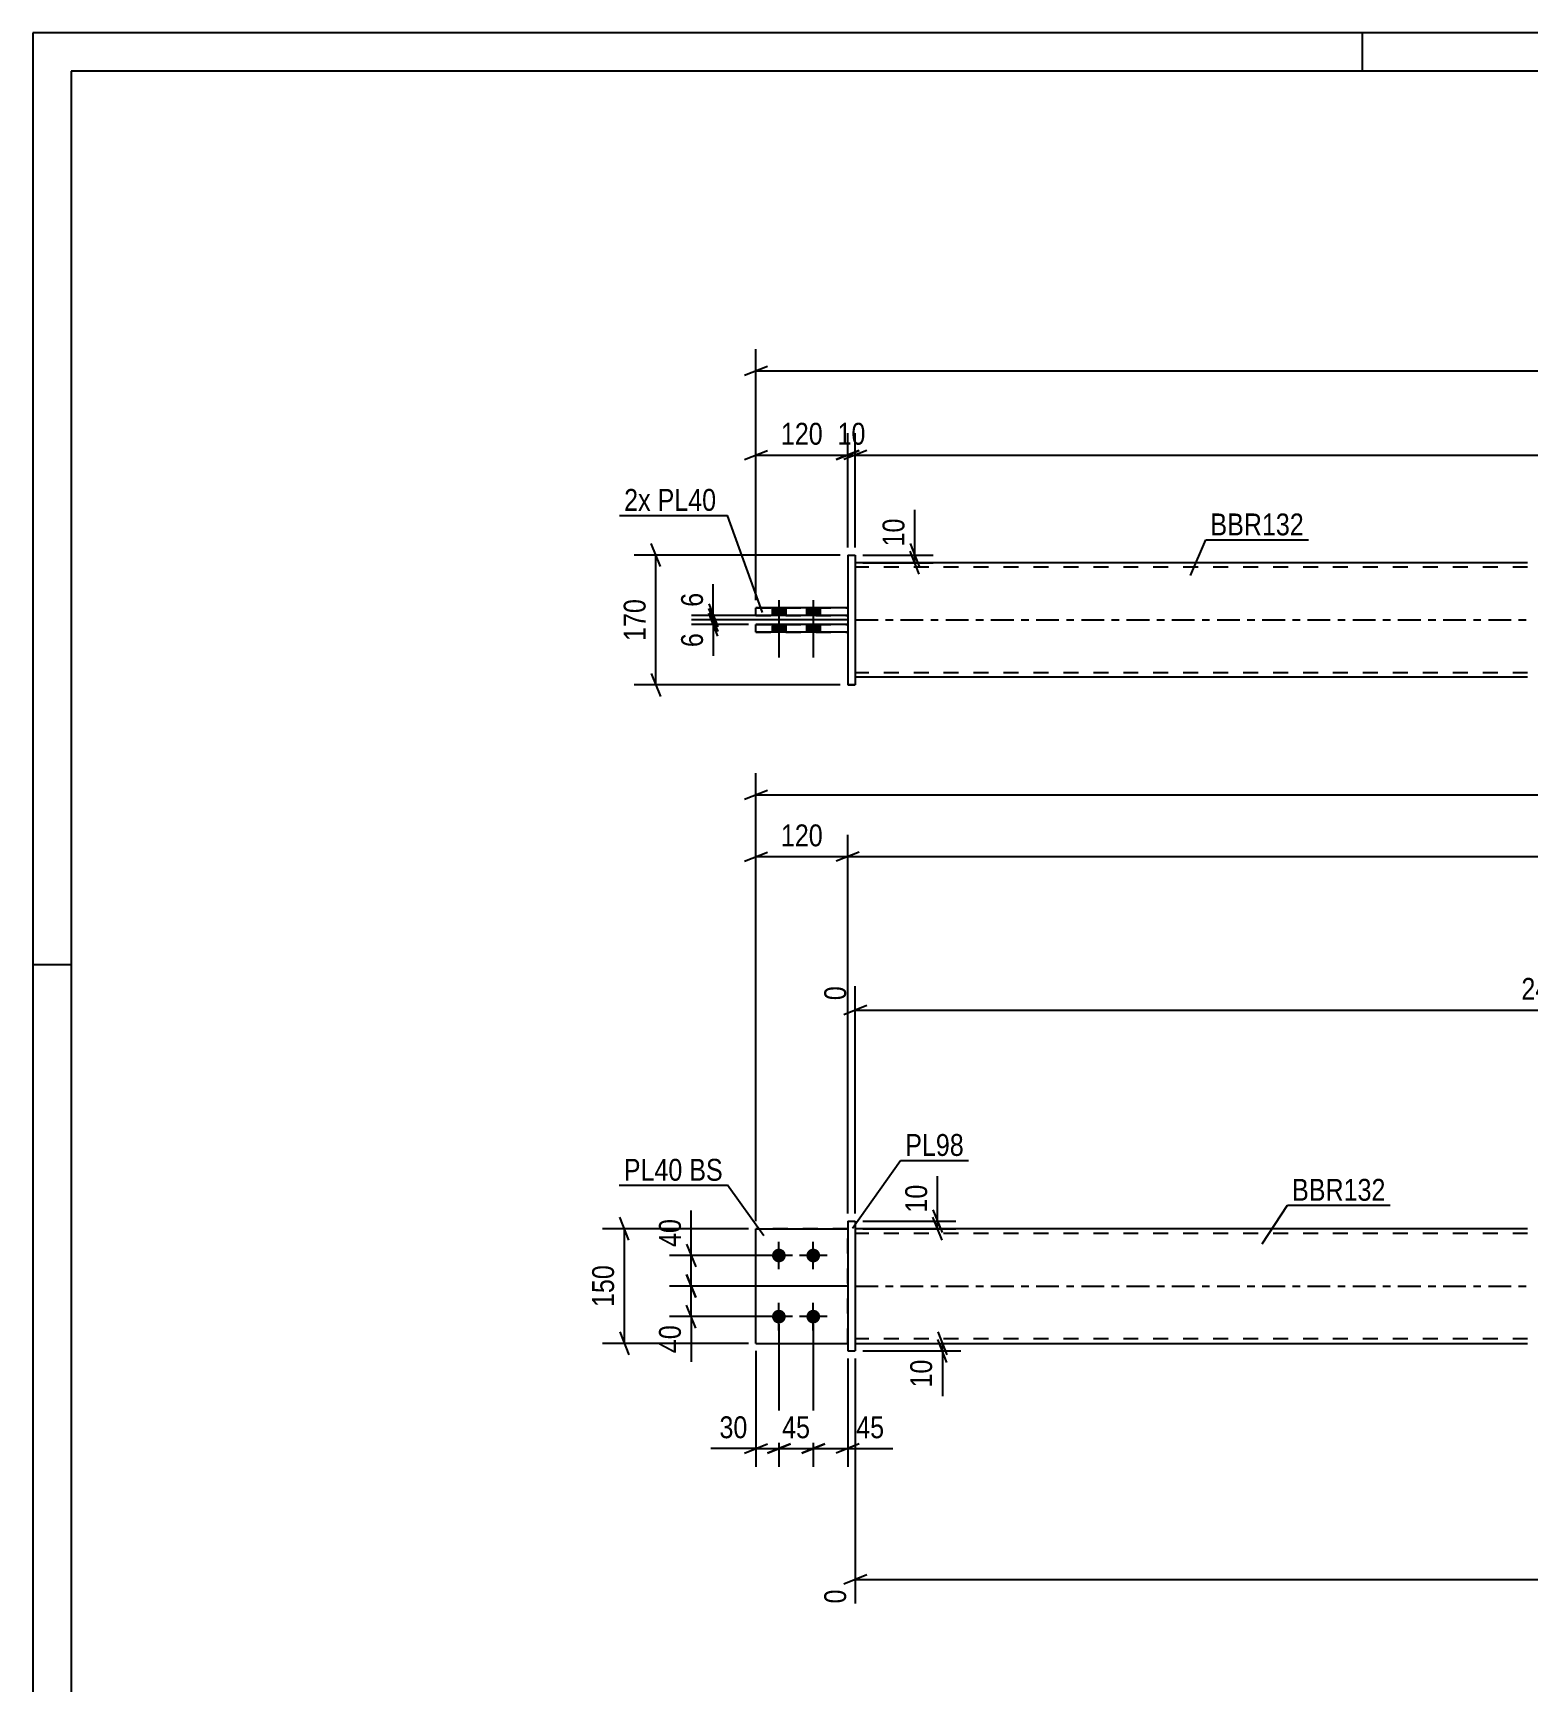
# Model space of a CAD drawing. Header units: millimetres. Extents: x 0 to 594, y 0 to 420.
# Drawn here: x 0 to 195.7, y 204.1 to 420 of the extents above; entities that cross this region are included whole.
import ezdxf

# ---------------------------------------------------------------- set-up
doc = ezdxf.new("R2010")
doc.units = ezdxf.units.MM
doc.linetypes.add('DXK_LINE_DOT2', pattern=[3.9198, 1.9599, -1.9599])
doc.linetypes.add('DXK_LINE_DOT3', pattern=[5.9187, 2.979, -0.9799, 0.9799, -0.9799])
doc.styles.add('Arial Narrow', font='ARIALN.TTF', dxfattribs={"height": 0.2})

# ---------------------------------------------------------------- blocks, each defined once
blk = doc.blocks.new('Unknown-580610800-1130')
at = {"color": 5, "linetype": 'Continuous'}
for p, q in [((594, 420), (0, 420)), ((0, 420), (0, 0)), ((174, 415), (174, 420)), ((589, 415), (5, 415)), ((5, 415), (5, 5)), ((5, 298), (0, 298))]:
    blk.add_line(p, q, dxfattribs=at)
blk = doc.blocks.new('Part-580610800-1679 - 1673')
at = {"color": 7, "linetype": 'DXK_LINE_DOT2'}
for p, q in [((94.63, 248.45), (94.63, 263.45)), ((94.63, 263.45), (106.63, 263.45)), ((106.63, 263.45), (94.63, 263.45)), ((106.63, 248.45), (106.63, 263.45)), ((94.63, 248.45), (94.63, 248.45)), ((94.63, 248.45), (106.63, 248.45)), ((94.63, 248.45), (106.63, 248.45)), ((106.63, 248.45), (106.63, 248.45))]:
    blk.add_line(p, q, dxfattribs=at)
blk = doc.blocks.new('Part-580610800-1700 - 1673')
at = {"color": 2, "linetype": 'Continuous'}
for p, q in [((195.63, 263.45), (107.63, 263.45)), ((107.63, 248.45), (195.63, 248.45))]:
    blk.add_line(p, q, dxfattribs=at)
at = {"color": 7, "linetype": 'DXK_LINE_DOT2'}
for p, q in [((107.63, 263.45), (107.63, 248.45)), ((195.63, 262.85), (107.63, 262.85)), ((195.63, 249.05), (107.63, 249.05))]:
    blk.add_line(p, q, dxfattribs=at)
at = {"color": 7, "linetype": 'DXK_LINE_DOT3'}
blk.add_line((107.63, 255.95), (195.63, 255.95), dxfattribs=at)
blk = doc.blocks.new('Part-580610800-1684 - 1673')
at = {"color": 2, "linetype": 'Continuous'}
for p, q in [((94.63, 248.45), (94.63, 263.45)), ((94.63, 263.45), (106.63, 263.45)), ((94.63, 248.45), (94.63, 248.45)), ((94.63, 248.45), (106.63, 248.45))]:
    blk.add_line(p, q, dxfattribs=at)
at = {"color": 7, "linetype": 'DXK_LINE_DOT2'}
for p, q in [((106.63, 263.45), (94.63, 263.45)), ((106.63, 248.45), (106.63, 263.45)), ((94.63, 248.45), (106.63, 248.45)), ((106.63, 248.45), (106.63, 248.45))]:
    blk.add_line(p, q, dxfattribs=at)
blk = doc.blocks.new('Bolt-580610800-1709 - 1673')
at = {"linetype": 'Continuous'}
for points in [[(97.63, 260.85), (97.81, 260.83), (97.99, 260.77), (98.16, 260.68), (98.3, 260.55), (98.41, 260.4), (98.48, 260.23), (98.52, 260.04), (98.52, 259.85), (98.48, 259.67), (98.41, 259.5), (98.3, 259.35), (98.16, 259.22), (97.99, 259.13), (97.81, 259.07), (97.63, 259.05), (97.44, 259.07), (97.26, 259.13), (97.1, 259.22), (96.96, 259.35), (96.85, 259.5), (96.77, 259.67), (96.73, 259.85), (96.73, 260.04), (96.77, 260.23), (96.85, 260.4), (96.96, 260.55), (97.1, 260.68), (97.26, 260.77), (97.44, 260.83)], [(102.13, 260.85), (102.31, 260.83), (102.49, 260.77), (102.66, 260.68), (102.8, 260.55), (102.91, 260.4), (102.98, 260.23), (103.02, 260.04), (103.02, 259.85), (102.98, 259.67), (102.91, 259.5), (102.8, 259.35), (102.66, 259.22), (102.49, 259.13), (102.31, 259.07), (102.13, 259.05), (101.94, 259.07), (101.76, 259.13), (101.6, 259.22), (101.46, 259.35), (101.35, 259.5), (101.27, 259.67), (101.23, 259.85), (101.23, 260.04), (101.27, 260.23), (101.35, 260.4), (101.46, 260.55), (101.6, 260.68), (101.76, 260.77), (101.94, 260.83)], [(97.63, 252.85), (97.81, 252.83), (97.99, 252.77), (98.16, 252.68), (98.3, 252.55), (98.41, 252.4), (98.48, 252.23), (98.52, 252.04), (98.52, 251.85), (98.48, 251.67), (98.41, 251.5), (98.3, 251.35), (98.16, 251.22), (97.99, 251.13), (97.81, 251.07), (97.63, 251.05), (97.44, 251.07), (97.26, 251.13), (97.1, 251.22), (96.96, 251.35), (96.85, 251.5), (96.77, 251.67), (96.73, 251.85), (96.73, 252.04), (96.77, 252.23), (96.85, 252.4), (96.96, 252.55), (97.1, 252.68), (97.26, 252.77), (97.44, 252.83)], [(102.13, 252.85), (102.31, 252.83), (102.49, 252.77), (102.66, 252.68), (102.8, 252.55), (102.91, 252.4), (102.98, 252.23), (103.02, 252.04), (103.02, 251.85), (102.98, 251.67), (102.91, 251.5), (102.8, 251.35), (102.66, 251.22), (102.49, 251.13), (102.31, 251.07), (102.13, 251.05), (101.94, 251.07), (101.76, 251.13), (101.6, 251.22), (101.46, 251.35), (101.35, 251.5), (101.27, 251.67), (101.23, 251.85), (101.23, 252.04), (101.27, 252.23), (101.35, 252.4), (101.46, 252.55), (101.6, 252.68), (101.76, 252.77), (101.94, 252.83)]]:
    blk.add_hatch(color=1, dxfattribs=at).paths.add_polyline_path(points)
at = {"color": 1, "linetype": 'Continuous'}
for p, q in [((97.63, 258.15), (97.63, 261.75)), ((102.13, 258.15), (102.13, 261.75)), ((99.43, 259.95), (95.83, 259.95)), ((103.93, 259.95), (100.33, 259.95)), ((97.63, 250.15), (97.63, 253.75)), ((102.13, 250.15), (102.13, 253.75)), ((99.43, 251.95), (95.83, 251.95)), ((103.93, 251.95), (100.33, 251.95))]:
    blk.add_line(p, q, dxfattribs=at)
blk = doc.blocks.new('Part-580610800-1720 - 1673')
at = {"color": 2, "linetype": 'Continuous'}
for p, q in [((106.63, 264.45), (107.63, 264.45)), ((106.63, 264.45), (106.63, 247.45)), ((107.63, 264.45), (107.63, 264.45)), ((107.63, 264.45), (107.63, 247.45)), ((106.63, 247.45), (107.63, 247.45))]:
    blk.add_line(p, q, dxfattribs=at)
at = {"color": 7, "linetype": 'DXK_LINE_DOT2'}
for p, q in [((106.63, 264.45), (107.63, 264.45)), ((106.63, 247.45), (107.63, 247.45))]:
    blk.add_line(p, q, dxfattribs=at)
blk = doc.blocks.new('Part-580610800-1418 - 1367')
at = {"color": 2, "linetype": 'Continuous'}
for p, q in [((94.63, 341.55), (94.63, 342.55)), ((106.63, 342.55), (94.63, 342.55)), ((94.63, 341.55), (94.63, 341.55)), ((106.63, 341.55), (94.63, 341.55))]:
    blk.add_line(p, q, dxfattribs=at)
at = {"color": 7, "linetype": 'DXK_LINE_DOT2'}
for p, q in [((94.63, 342.55), (106.63, 342.55)), ((94.63, 341.55), (106.63, 341.55)), ((106.63, 342.55), (106.63, 341.55))]:
    blk.add_line(p, q, dxfattribs=at)
blk = doc.blocks.new('Bolt-580610800-1370 - 1367')
at = {"linetype": 'Continuous'}
for points in [[(96.73, 343.75), (98.53, 343.75), (98.53, 344.75), (96.73, 344.75)], [(96.73, 343.75), (98.53, 343.75), (98.53, 344.75), (96.73, 344.75)], [(101.23, 343.75), (103.03, 343.75), (103.03, 344.75), (101.23, 344.75)], [(101.23, 343.75), (103.03, 343.75), (103.03, 344.75), (101.23, 344.75)], [(96.73, 341.55), (98.53, 341.55), (98.53, 342.55), (96.73, 342.55)], [(96.73, 341.55), (98.53, 341.55), (98.53, 342.55), (96.73, 342.55)], [(101.23, 341.55), (103.03, 341.55), (103.03, 342.55), (101.23, 342.55)], [(101.23, 341.55), (103.03, 341.55), (103.03, 342.55), (101.23, 342.55)]]:
    blk.add_hatch(color=1, dxfattribs=at).paths.add_polyline_path(points)
at = {"color": 1, "linetype": 'Continuous'}
for p, q in [((97.63, 345.75), (97.63, 338.25)), ((97.63, 345.75), (97.63, 338.25)), ((102.13, 345.75), (102.13, 338.25)), ((102.13, 345.75), (102.13, 338.25)), ((96.73, 344.75), (96.73, 343.75)), ((96.73, 344.75), (96.73, 343.75)), ((98.53, 344.75), (98.53, 343.75)), ((98.53, 344.75), (98.53, 343.75)), ((101.23, 344.75), (101.23, 343.75)), ((101.23, 344.75), (101.23, 343.75)), ((103.03, 344.75), (103.03, 343.75)), ((103.03, 344.75), (103.03, 343.75)), ((96.73, 342.55), (96.73, 341.55)), ((96.73, 342.55), (96.73, 341.55)), ((98.53, 342.55), (98.53, 341.55)), ((98.53, 342.55), (98.53, 341.55)), ((101.23, 342.55), (101.23, 341.55)), ((101.23, 342.55), (101.23, 341.55)), ((103.03, 342.55), (103.03, 341.55)), ((103.03, 342.55), (103.03, 341.55))]:
    blk.add_line(p, q, dxfattribs=at)
blk = doc.blocks.new('Part-580610800-1456 - 1367')
at = {"color": 2, "linetype": 'Continuous'}
for p, q in [((195.63, 350.65), (107.63, 350.65)), ((195.63, 335.65), (107.63, 335.65))]:
    blk.add_line(p, q, dxfattribs=at)
at = {"color": 7, "linetype": 'DXK_LINE_DOT2'}
for p, q in [((107.63, 350.65), (107.63, 335.65)), ((195.63, 350.05), (107.63, 350.05)), ((195.63, 336.25), (107.63, 336.25))]:
    blk.add_line(p, q, dxfattribs=at)
at = {"color": 7, "linetype": 'DXK_LINE_DOT3'}
blk.add_line((107.63, 343.15), (195.63, 343.15), dxfattribs=at)
blk = doc.blocks.new('Part-580610800-1413 - 1367')
at = {"color": 2, "linetype": 'Continuous'}
for p, q in [((94.63, 343.75), (94.63, 344.75)), ((106.63, 344.75), (94.63, 344.75)), ((94.63, 343.75), (94.63, 343.75)), ((106.63, 343.75), (94.63, 343.75))]:
    blk.add_line(p, q, dxfattribs=at)
at = {"color": 7, "linetype": 'DXK_LINE_DOT2'}
for p, q in [((94.63, 344.75), (94.63, 344.75)), ((94.63, 344.75), (106.63, 344.75)), ((94.63, 343.75), (106.63, 343.75)), ((106.63, 344.75), (106.63, 343.75))]:
    blk.add_line(p, q, dxfattribs=at)
blk = doc.blocks.new('Part-580610800-1398 - 1367')
at = {"color": 2, "linetype": 'Continuous'}
for p, q in [((106.63, 351.65), (107.63, 351.65)), ((106.63, 351.65), (106.63, 334.65)), ((107.63, 351.65), (107.63, 351.65)), ((107.63, 351.65), (107.63, 334.65)), ((107.63, 334.65), (106.63, 334.65)), ((106.63, 334.65), (106.63, 334.65))]:
    blk.add_line(p, q, dxfattribs=at)
at = {"color": 7, "linetype": 'DXK_LINE_DOT2'}
for p, q in [((106.63, 351.65), (107.63, 351.65)), ((107.63, 351.65), (107.63, 351.65)), ((106.63, 334.65), (107.63, 334.65))]:
    blk.add_line(p, q, dxfattribs=at)
blk = doc.blocks.new('StraightDimension-580610800-1891 - 1673')
at = {"color": 7, "linetype": 'Continuous'}
for p, q in [((108.63, 248.45), (121.43, 248.45)), ((118.43, 249.95), (119.63, 246.95)), ((119.63, 245.95), (118.43, 248.95)), ((119.03, 247.45), (119.03, 248.45)), ((108.63, 247.45), (121.43, 247.45))]:
    blk.add_line(p, q, dxfattribs=at)
at = {"color": 0}
blk.add_wipeout([(118.28, 246.92), (114.08, 246.92), (114.08, 242.07), (118.28, 242.07)], dxfattribs=at)
at = {"color": 7, "linetype": 'Continuous'}
blk.add_line((119.03, 247.45), (119.03, 241.54), dxfattribs=at)
blk.add_line((119.03, 247.45), (119.03, 241.54), dxfattribs=at)
at = {"color": 3, "style": 'Arial Narrow'}
blk.add_text('10', height=2.863, rotation=90.0002, dxfattribs=at).set_placement((117.68, 242.67))
blk = doc.blocks.new('StraightDimension-580610800-1827 - 1673')
at = {"color": 7, "linetype": 'Continuous'}
for p, q in [((97.63, 250.95), (97.63, 232.28)), ((94.63, 247.45), (94.63, 232.28)), ((93.13, 234.08), (96.13, 235.28)), ((94.63, 234.68), (97.63, 234.68)), ((99.13, 235.28), (96.13, 234.08))]:
    blk.add_line(p, q, dxfattribs=at)
at = {"color": 0}
blk.add_wipeout([(94.1, 235.43), (94.1, 239.63), (89.25, 239.63), (89.25, 235.43)], dxfattribs=at)
at = {"color": 7, "linetype": 'Continuous'}
blk.add_line((94.63, 234.68), (88.72, 234.68), dxfattribs=at)
blk.add_line((94.63, 234.68), (88.72, 234.68), dxfattribs=at)
at = {"color": 3, "style": 'Arial Narrow'}
blk.add_text('30', height=2.863, dxfattribs=at).set_placement((89.85, 236.03))
blk = doc.blocks.new('StraightDimension-580610800-1806 - 1673')
at = {"color": 7, "linetype": 'Continuous'}
for p, q in [((289.31, 273.99), (289.31, 300.7)), ((107.63, 265.45), (107.63, 295.21)), ((109.13, 292.68), (106.13, 291.48)), ((107.63, 292.08), (289.31, 292.08)), ((287.81, 291.48), (290.81, 292.68))]:
    blk.add_line(p, q, dxfattribs=at)
at = {"color": 0, "linetype": 'Continuous'}
for points in [[(288.71, 301.3), (284.51, 301.3), (284.51, 292.78), (288.71, 292.78)], [(107.03, 295.81), (102.83, 295.81), (102.83, 292.78), (107.03, 292.78)]]:
    blk.add_wipeout(points, dxfattribs=at)
at = {"color": 0}
blk.add_wipeout([(202.73, 292.83), (202.73, 297.03), (194.21, 297.03), (194.21, 292.83)], dxfattribs=at)
at = {"color": 3, "linetype": 'Continuous', "style": 'Arial Narrow'}
for s, height, p in [('2455', 2.863, (288.11, 293.38)), ('0', 2.86, (106.43, 293.38))]:
    blk.add_text(s, height=height, rotation=90.0002, dxfattribs=at).set_placement(p)
at = {"color": 3, "style": 'Arial Narrow'}
blk.add_text('2455', height=2.863, dxfattribs=at).set_placement((194.81, 293.43))
blk = doc.blocks.new('StraightDimension-580610800-2057 - 1673')
at = {"color": 7, "linetype": 'Continuous'}
for p, q in [((94.63, 264.45), (94.63, 315.02)), ((106.63, 265.45), (106.63, 315.02)), ((93.13, 311.57), (96.13, 312.77)), ((94.63, 312.17), (106.63, 312.17)), ((108.13, 312.77), (105.13, 311.57))]:
    blk.add_line(p, q, dxfattribs=at)
at = {"color": 0}
blk.add_wipeout([(103.97, 312.92), (103.97, 317.12), (97.29, 317.12), (97.29, 312.92)], dxfattribs=at)
at = {"color": 3, "style": 'Arial Narrow'}
blk.add_text('120', height=2.863, dxfattribs=at).set_placement((97.89, 313.52))
blk = doc.blocks.new('StraightDimension-580610800-1900 - 1673')
at = {"color": 7, "linetype": 'Continuous'}
for p, q in [((117.78, 265.95), (118.98, 262.95)), ((108.63, 264.45), (120.78, 264.45)), ((108.63, 263.45), (120.78, 263.45)), ((118.98, 261.95), (117.78, 264.95)), ((118.38, 263.45), (118.38, 264.45))]:
    blk.add_line(p, q, dxfattribs=at)
at = {"color": 0}
blk.add_wipeout([(117.63, 269.83), (113.43, 269.83), (113.43, 264.97), (117.63, 264.97)], dxfattribs=at)
at = {"color": 7, "linetype": 'Continuous'}
blk.add_line((118.38, 264.45), (118.38, 270.35), dxfattribs=at)
blk.add_line((118.38, 264.45), (118.38, 270.35), dxfattribs=at)
at = {"color": 3, "style": 'Arial Narrow'}
blk.add_text('10', height=2.863, rotation=90.0002, dxfattribs=at).set_placement((117.03, 265.57))
blk = doc.blocks.new('StraightDimension-580610800-1909 - 1673')
at = {"color": 7, "linetype": 'Continuous'}
for p, q in [((85.55, 261.45), (86.75, 258.45)), ((96.63, 259.95), (83.3, 259.95)), ((86.15, 255.95), (86.15, 259.95)), ((86.75, 254.45), (85.55, 257.45)), ((106.63, 255.95), (83.3, 255.95))]:
    blk.add_line(p, q, dxfattribs=at)
at = {"color": 0}
blk.add_wipeout([(85.4, 265.33), (81.2, 265.33), (81.2, 260.47), (85.4, 260.47)], dxfattribs=at)
at = {"color": 7, "linetype": 'Continuous'}
blk.add_line((86.15, 259.95), (86.15, 265.85), dxfattribs=at)
blk.add_line((86.15, 259.95), (86.15, 265.85), dxfattribs=at)
at = {"color": 3, "style": 'Arial Narrow'}
blk.add_text('40', height=2.863, rotation=90.0002, dxfattribs=at).set_placement((84.8, 261.07))
blk = doc.blocks.new('StraightDimension-580610800-1746 - 1673')
at = {"color": 7, "linetype": 'Continuous'}
for p, q in [((94.63, 264.45), (94.63, 323.09)), ((96.13, 320.84), (93.13, 319.64)), ((94.63, 320.24), (535.93, 320.24))]:
    blk.add_line(p, q, dxfattribs=at)
blk = doc.blocks.new('StraightDimension-580610800-2050 - 1673')
at = {"color": 7, "linetype": 'Continuous'}
for p, q in [((106.63, 265.45), (106.63, 315.02)), ((108.13, 312.77), (105.13, 311.57)), ((106.63, 312.17), (523.93, 312.17))]:
    blk.add_line(p, q, dxfattribs=at)
blk = doc.blocks.new('StraightDimension-580610800-1813 - 1673')
at = {"color": 7, "linetype": 'Continuous'}
for p, q in [((102.13, 250.95), (102.13, 232.28)), ((106.63, 246.45), (106.63, 232.28)), ((100.63, 234.08), (103.63, 235.28)), ((102.13, 234.68), (106.63, 234.68)), ((108.13, 235.28), (105.13, 234.08))]:
    blk.add_line(p, q, dxfattribs=at)
at = {"color": 0}
blk.add_wipeout([(112.01, 235.43), (112.01, 239.63), (107.15, 239.63), (107.15, 235.43)], dxfattribs=at)
at = {"color": 7, "linetype": 'Continuous'}
blk.add_line((106.63, 234.68), (112.53, 234.68), dxfattribs=at)
blk.add_line((106.63, 234.68), (112.53, 234.68), dxfattribs=at)
at = {"color": 3, "style": 'Arial Narrow'}
blk.add_text('45', height=2.863, dxfattribs=at).set_placement((107.75, 236.03))
blk = doc.blocks.new('StraightDimension-580610800-1820 - 1673')
at = {"color": 7, "linetype": 'Continuous'}
for p, q in [((97.63, 250.95), (97.63, 232.28)), ((102.13, 250.95), (102.13, 232.28)), ((96.13, 234.08), (99.13, 235.28)), ((97.63, 234.68), (102.13, 234.68)), ((103.63, 235.28), (100.63, 234.08))]:
    blk.add_line(p, q, dxfattribs=at)
at = {"color": 0}
blk.add_wipeout([(102.31, 235.43), (102.31, 239.63), (97.45, 239.63), (97.45, 235.43)], dxfattribs=at)
at = {"color": 3, "style": 'Arial Narrow'}
blk.add_text('45', height=2.863, dxfattribs=at).set_placement((98.05, 236.03))
blk = doc.blocks.new('StraightDimension-580610800-1878 - 1673')
at = {"color": 7, "linetype": 'Continuous'}
for p, q in [((107.63, 246.45), (107.63, 214.4)), ((310.96, 247.45), (310.96, 208.91)), ((109.13, 218.13), (106.13, 216.93)), ((309.46, 216.93), (312.46, 218.13)), ((107.63, 217.53), (310.96, 217.53))]:
    blk.add_line(p, q, dxfattribs=at)
at = {"color": 0}
blk.add_wipeout([(213.55, 218.28), (213.55, 222.48), (205.04, 222.48), (205.04, 218.28)], dxfattribs=at)
at = {"color": 0, "linetype": 'Continuous'}
for points in [[(107.03, 216.83), (102.83, 216.83), (102.83, 213.8), (107.03, 213.8)], [(310.36, 216.83), (306.16, 216.83), (306.16, 208.31), (310.36, 208.31)]]:
    blk.add_wipeout(points, dxfattribs=at)
at = {"color": 3, "style": 'Arial Narrow'}
blk.add_text('2671', height=2.863, dxfattribs=at).set_placement((205.64, 218.88))
at = {"color": 3, "linetype": 'Continuous', "style": 'Arial Narrow'}
for s, height, p in [('0', 2.86, (106.43, 214.4)), ('2671', 2.863, (309.76, 208.91))]:
    blk.add_text(s, height=height, rotation=90.0002, dxfattribs=at).set_placement(p)
blk = doc.blocks.new('StraightDimension-580610800-1922 - 1673')
at = {"color": 7, "linetype": 'Continuous'}
for p, q in [((85.55, 257.45), (86.75, 254.45)), ((106.63, 255.95), (83.3, 255.95)), ((86.15, 251.95), (86.15, 255.95)), ((86.75, 250.45), (85.55, 253.45)), ((96.63, 251.95), (83.3, 251.95))]:
    blk.add_line(p, q, dxfattribs=at)
at = {"color": 0}
blk.add_wipeout([(85.4, 251.42), (81.2, 251.42), (81.2, 246.57), (85.4, 246.57)], dxfattribs=at)
at = {"color": 7, "linetype": 'Continuous'}
blk.add_line((86.15, 251.95), (86.15, 246.04), dxfattribs=at)
blk.add_line((86.15, 251.95), (86.15, 246.04), dxfattribs=at)
at = {"color": 3, "style": 'Arial Narrow'}
blk.add_text('40', height=2.863, rotation=90.0002, dxfattribs=at).set_placement((84.8, 247.17))
blk = doc.blocks.new('StraightDimension-580610800-1979 - 1673')
at = {"color": 7, "linetype": 'Continuous'}
for p, q in [((93.63, 263.45), (74.55, 263.45)), ((78, 261.95), (76.8, 264.95)), ((77.4, 248.45), (77.4, 263.45)), ((93.63, 248.45), (74.55, 248.45)), ((76.8, 249.95), (78, 246.95))]:
    blk.add_line(p, q, dxfattribs=at)
at = {"color": 0}
blk.add_wipeout([(76.65, 259.29), (72.45, 259.29), (72.45, 252.61), (76.65, 252.61)], dxfattribs=at)
at = {"color": 3, "style": 'Arial Narrow'}
blk.add_text('150', height=2.863, rotation=90.0002, dxfattribs=at).set_placement((76.05, 253.21))
blk = doc.blocks.new('StraightDimension-580610800-1471 - 1367')
at = {"color": 7, "linetype": 'Continuous'}
for p, q in [((114.81, 353.15), (116.01, 350.15)), ((116.01, 349.15), (114.81, 352.15)), ((108.63, 351.65), (117.81, 351.65)), ((108.63, 350.65), (117.81, 350.65)), ((115.41, 350.65), (115.41, 351.65))]:
    blk.add_line(p, q, dxfattribs=at)
at = {"color": 0}
blk.add_wipeout([(114.65, 357.04), (110.45, 357.04), (110.45, 352.18), (114.65, 352.18)], dxfattribs=at)
at = {"color": 7, "linetype": 'Continuous'}
blk.add_line((115.41, 351.65), (115.41, 357.56), dxfattribs=at)
blk.add_line((115.41, 351.65), (115.41, 357.56), dxfattribs=at)
at = {"color": 3, "style": 'Arial Narrow'}
blk.add_text('10', height=2.863, rotation=90.0002, dxfattribs=at).set_placement((114.06, 352.78))
blk = doc.blocks.new('StraightDimension-580610800-1525 - 1367')
at = {"color": 7, "linetype": 'Continuous'}
for p, q in [((82.13, 350.15), (80.93, 353.15)), ((105.63, 351.65), (78.68, 351.65)), ((81.53, 334.65), (81.53, 351.65)), ((105.63, 334.65), (78.68, 334.65)), ((80.93, 336.15), (82.13, 333.15))]:
    blk.add_line(p, q, dxfattribs=at)
at = {"color": 0}
blk.add_wipeout([(80.78, 346.5), (76.58, 346.5), (76.58, 339.81), (80.78, 339.81)], dxfattribs=at)
at = {"color": 3, "style": 'Arial Narrow'}
blk.add_text('170', height=2.863, rotation=90.0002, dxfattribs=at).set_placement((80.18, 340.41))
blk = doc.blocks.new('StraightDimension-580610800-1489 - 1367')
at = {"color": 7, "linetype": 'Continuous'}
for p, q in [((99.63, 343.75), (86.19, 343.75)), ((88.44, 345.25), (89.64, 342.25)), ((89.64, 341.65), (88.44, 344.65)), ((89.04, 343.15), (89.04, 343.75)), ((106.63, 343.15), (86.19, 343.15))]:
    blk.add_line(p, q, dxfattribs=at)
at = {"color": 0}
blk.add_wipeout([(88.29, 347.31), (84.09, 347.31), (84.09, 344.28), (88.29, 344.28)], dxfattribs=at)
at = {"color": 7, "linetype": 'Continuous'}
blk.add_line((89.04, 343.75), (89.04, 347.83), dxfattribs=at)
blk.add_line((89.04, 343.75), (89.04, 347.83), dxfattribs=at)
at = {"color": 3, "style": 'Arial Narrow'}
blk.add_text('6', height=2.86, rotation=90.0002, dxfattribs=at).set_placement((87.69, 344.88))
blk = doc.blocks.new('StraightDimension-580610800-1508 - 1367')
at = {"color": 7, "linetype": 'Continuous'}
for p, q in [((88.44, 344.65), (89.64, 341.65)), ((89.64, 341.05), (88.44, 344.05)), ((106.63, 343.15), (86.19, 343.15)), ((93.63, 342.55), (86.19, 342.55)), ((89.04, 342.55), (89.04, 343.15))]:
    blk.add_line(p, q, dxfattribs=at)
at = {"color": 0}
blk.add_wipeout([(88.29, 342.03), (84.09, 342.03), (84.09, 339), (88.29, 339)], dxfattribs=at)
at = {"color": 7, "linetype": 'Continuous'}
blk.add_line((89.04, 342.55), (89.04, 338.48), dxfattribs=at)
blk.add_line((89.04, 342.55), (89.04, 338.48), dxfattribs=at)
at = {"color": 3, "style": 'Arial Narrow'}
blk.add_text('6', height=2.86, rotation=90.0002, dxfattribs=at).set_placement((87.69, 339.6))
blk = doc.blocks.new('StraightDimension-580610800-1545 - 1367')
at = {"color": 7, "linetype": 'Continuous'}
for p, q in [((94.63, 345.75), (94.63, 378.6)), ((96.13, 376.35), (93.13, 375.15)), ((94.63, 375.75), (535.93, 375.75))]:
    blk.add_line(p, q, dxfattribs=at)
blk = doc.blocks.new('StraightDimension-580610800-1556 - 1367')
at = {"color": 7, "linetype": 'Continuous'}
for p, q in [((106.63, 352.65), (106.63, 367.6)), ((107.63, 352.65), (107.63, 367.6)), ((105.13, 364.15), (108.13, 365.35)), ((109.13, 365.35), (106.13, 364.15)), ((106.63, 364.75), (107.63, 364.75))]:
    blk.add_line(p, q, dxfattribs=at)
at = {"color": 0}
blk.add_wipeout([(109.56, 365.5), (109.56, 369.7), (104.7, 369.7), (104.7, 365.5)], dxfattribs=at)
at = {"color": 3, "style": 'Arial Narrow'}
blk.add_text('10', height=2.863, dxfattribs=at).set_placement((105.3, 366.1))
blk = doc.blocks.new('StraightDimension-580610800-1566 - 1367')
at = {"color": 7, "linetype": 'Continuous'}
for p, q in [((94.63, 345.75), (94.63, 367.6)), ((106.63, 352.65), (106.63, 367.6)), ((93.13, 364.15), (96.13, 365.35)), ((108.13, 365.35), (105.13, 364.15)), ((94.63, 364.75), (106.63, 364.75))]:
    blk.add_line(p, q, dxfattribs=at)
at = {"color": 0}
blk.add_wipeout([(103.97, 365.5), (103.97, 369.7), (97.29, 369.7), (97.29, 365.5)], dxfattribs=at)
at = {"color": 3, "style": 'Arial Narrow'}
blk.add_text('120', height=2.863, dxfattribs=at).set_placement((97.89, 366.1))
blk = doc.blocks.new('StraightDimension-580610800-1576 - 1367')
at = {"color": 7, "linetype": 'Continuous'}
for p, q in [((107.63, 352.65), (107.63, 367.6)), ((109.13, 365.35), (106.13, 364.15)), ((107.63, 364.75), (522.93, 364.75))]:
    blk.add_line(p, q, dxfattribs=at)
blk = doc.blocks.new('Mark-580610800-1696 - 1673')
at = {"color": 0}
blk.add_wipeout([(177.04, 267.12), (177.04, 270.12), (164.8, 270.12), (164.8, 267.12)], dxfattribs=at)
blk.add_wipeout([(177.04, 267.12), (177.04, 270.12), (164.8, 270.12), (164.8, 267.12)], dxfattribs=at)
at = {"color": 30, "linetype": 'Continuous'}
for p, q in [((160.89, 261.47), (164.2, 266.52)), ((164.2, 266.52), (177.64, 266.52))]:
    blk.add_line(p, q, dxfattribs=at)
at = {"color": 3, "style": 'Arial Narrow'}
blk.add_text('BBR132', height=2.863, dxfattribs=at).set_placement((164.8, 267.12))
blk = doc.blocks.new('Mark-580610800-1716 - 1673')
at = {"color": 0}
blk.add_wipeout([(121.83, 272.99), (121.83, 275.99), (114.16, 275.99), (114.16, 272.99)], dxfattribs=at)
blk.add_wipeout([(121.83, 272.99), (121.83, 275.99), (114.16, 275.99), (114.16, 272.99)], dxfattribs=at)
at = {"color": 30, "linetype": 'Continuous'}
for p, q in [((107.27, 263.53), (113.56, 272.39)), ((113.56, 272.39), (122.43, 272.39))]:
    blk.add_line(p, q, dxfattribs=at)
at = {"color": 3, "style": 'Arial Narrow'}
blk.add_text('PL98', height=2.863, dxfattribs=at).set_placement((114.16, 272.99))
blk = doc.blocks.new('MarkSet-580610800-2089 - 1673')
at = {"color": 0}
blk.add_wipeout([(85, 269.74), (85, 272.74), (77.33, 272.74), (77.33, 269.74)], dxfattribs=at)
blk.add_wipeout([(85, 269.74), (85, 272.74), (77.33, 272.74), (77.33, 269.74)], dxfattribs=at)
blk.add_wipeout([(90.29, 269.74), (90.29, 272.74), (85.9, 272.74), (85.9, 269.74)], dxfattribs=at)
blk.add_wipeout([(90.29, 269.74), (90.29, 272.74), (85.9, 272.74), (85.9, 269.74)], dxfattribs=at)
at = {"color": 30, "linetype": 'Continuous'}
for p in [(76.73, 269.14), (95.66, 262.51)]:
    blk.add_line(p, (90.89, 269.14), dxfattribs=at)
at = {"color": 3, "style": 'Arial Narrow'}
for s, p in [('PL40', (77.33, 269.74)), ('BS', (85.9, 269.74))]:
    blk.add_text(s, height=2.863, dxfattribs=at).set_placement(p)
blk = doc.blocks.new('Mark-580610800-1452 - 1367')
at = {"color": 0}
blk.add_wipeout([(166.35, 354.23), (166.35, 357.23), (154.11, 357.23), (154.11, 354.23)], dxfattribs=at)
blk.add_wipeout([(166.35, 354.23), (166.35, 357.23), (154.11, 357.23), (154.11, 354.23)], dxfattribs=at)
at = {"color": 30, "linetype": 'Continuous'}
for p, q in [((151.5, 348.96), (153.51, 353.63)), ((153.51, 353.63), (166.95, 353.63))]:
    blk.add_line(p, q, dxfattribs=at)
at = {"color": 3, "style": 'Arial Narrow'}
blk.add_text('BBR132', height=2.863, dxfattribs=at).set_placement((154.11, 354.23))
blk = doc.blocks.new('MarkSet-580610800-1664 - 1367')
at = {"color": 30, "linetype": 'Continuous'}
blk.add_line((95.48, 344.14), (90.92, 356.84), dxfattribs=at)
at = {"color": 0}
blk.add_wipeout([(80.85, 357.44), (80.85, 360.44), (77.37, 360.44), (77.37, 357.44)], dxfattribs=at)
blk.add_wipeout([(80.85, 357.44), (80.85, 360.44), (77.37, 360.44), (77.37, 357.44)], dxfattribs=at)
blk.add_wipeout([(89.42, 357.44), (89.42, 360.44), (81.75, 360.44), (81.75, 357.44)], dxfattribs=at)
blk.add_wipeout([(89.42, 357.44), (89.42, 360.44), (81.75, 360.44), (81.75, 357.44)], dxfattribs=at)
at = {"color": 30, "linetype": 'Continuous'}
blk.add_line((76.77, 356.84), (90.92, 356.84), dxfattribs=at)
at = {"color": 3, "style": 'Arial Narrow'}
for s, p in [('2x', (77.37, 357.44)), ('PL40', (81.75, 357.44))]:
    blk.add_text(s, height=2.863, dxfattribs=at).set_placement(p)

msp = doc.modelspace()

# ---------------------------------------------------------------- block references
for name in ['Unknown-580610800-1130', 'Part-580610800-1398 - 1367', 'Part-580610800-1456 - 1367', 'Bolt-580610800-1370 - 1367', 'Part-580610800-1413 - 1367', 'Part-580610800-1418 - 1367', 'Part-580610800-1679 - 1673', 'Part-580610800-1684 - 1673', 'Part-580610800-1720 - 1673', 'Part-580610800-1700 - 1673', 'Bolt-580610800-1709 - 1673']:
    msp.add_blockref(name, (0, 0))

# ---------------------------------------------------------------- next in the draw order: block references
for name in ['StraightDimension-580610800-1471 - 1367', 'StraightDimension-580610800-1525 - 1367', 'StraightDimension-580610800-1806 - 1673', 'StraightDimension-580610800-1827 - 1673', 'StraightDimension-580610800-1891 - 1673']:
    msp.add_blockref(name, (0, 0))

# ---------------------------------------------------------------- next in the draw order: block references
for name in ['StraightDimension-580610800-1489 - 1367', 'StraightDimension-580610800-2057 - 1673', 'StraightDimension-580610800-1813 - 1673']:
    msp.add_blockref(name, (0, 0))

# ---------------------------------------------------------------- next in the draw order: block references
for name in ['StraightDimension-580610800-1545 - 1367', 'StraightDimension-580610800-1508 - 1367', 'StraightDimension-580610800-1900 - 1673', 'StraightDimension-580610800-1909 - 1673', 'StraightDimension-580610800-1820 - 1673']:
    msp.add_blockref(name, (0, 0))

# ---------------------------------------------------------------- next in the draw order: block references
for name in ['StraightDimension-580610800-1556 - 1367', 'StraightDimension-580610800-1746 - 1673', 'StraightDimension-580610800-1878 - 1673']:
    msp.add_blockref(name, (0, 0))

# ---------------------------------------------------------------- next in the draw order: block references
for name in ['StraightDimension-580610800-1566 - 1367', 'StraightDimension-580610800-2050 - 1673', 'StraightDimension-580610800-1922 - 1673']:
    msp.add_blockref(name, (0, 0))

# ---------------------------------------------------------------- next in the draw order: block references
for name in ['StraightDimension-580610800-1576 - 1367', 'MarkSet-580610800-1664 - 1367', 'Mark-580610800-1716 - 1673', 'Mark-580610800-1696 - 1673', 'StraightDimension-580610800-1979 - 1673']:
    msp.add_blockref(name, (0, 0))

# ---------------------------------------------------------------- next in the draw order: block references
for name in ['Mark-580610800-1452 - 1367', 'MarkSet-580610800-2089 - 1673']:
    msp.add_blockref(name, (0, 0))

doc.saveas('drawing.dxf')
